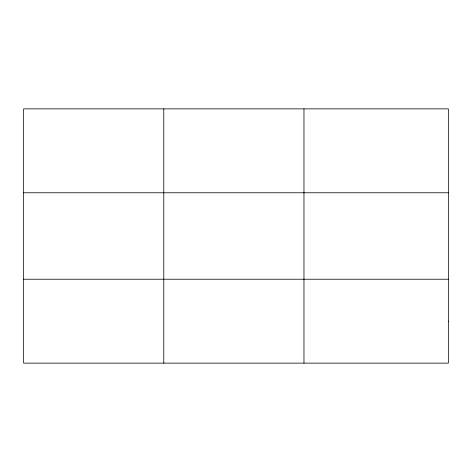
<?xml version="1.0" encoding="UTF-8"?>
<svg xmlns="http://www.w3.org/2000/svg" width="472" height="472" viewBox="0 0 472 472"><rect width="100%" height="100%" fill="white"/><g stroke="black" fill="none" stroke-linecap="round" stroke-linejoin="round"><path stroke-width="0.71" d="M163.784 108.867L163.784 363.133M303.968 108.867L303.968 363.133M23.6 192.777L448.4 192.777M23.6 279.223L448.4 279.223M448.4 321.178L448.4 363.133L23.6 363.133L23.6 108.867L448.4 108.867L448.4 321.178"/></g></svg>
